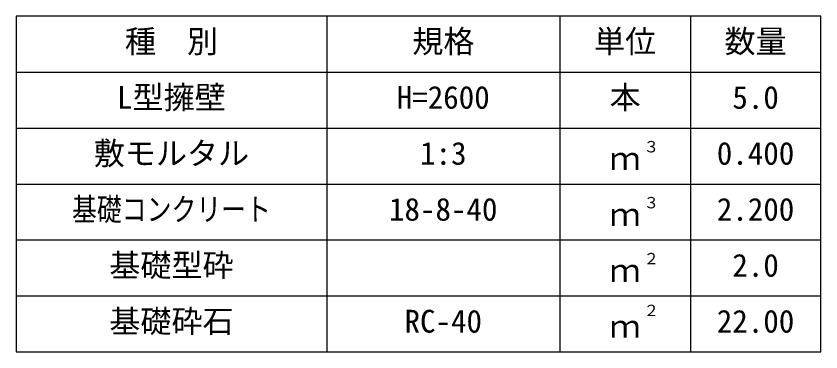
# Model space of a CAD drawing. Units: millimetres, scale not verified. Extents: x -67200 to 67200, y -23760 to 23760.
# Drawn here: x 10856 to 13446, y -6391 to -5311 of the extents above; entities that cross this region are included whole.
import ezdxf
from ezdxf.enums import TextEntityAlignment as Align

# ---------------------------------------------------------------- set-up
doc = ezdxf.new("R2010")
doc.units = ezdxf.units.MM
doc.header["$LTSCALE"] = 80
for name, color, linetype, lineweight in [('0-4_HYO', 3, 'Continuous', 25), ('0-5_HYO2', 4, 'Continuous', 25), ('0-8_TXT', 7, 'Continuous', 25)]:
    doc.layers.add(name, color=color, linetype=linetype, lineweight=lineweight)
doc.styles.add('ＭＳ ゴシック', font='')
doc.styles.get('ＭＳ ゴシック').set_extended_font_data('MS Gothic')

msp = doc.modelspace()

# ---------------------------------------------------------------- linework, layer by layer
at = {"layer": '0-4_HYO'}
for p, q in [((11856.39, -5310.62), (11856.39, -6390.62)), ((12606.39, -5310.62), (12606.39, -6390.62)), ((13026.39, -5310.62), (13026.39, -6390.62)), ((10856.39, -5490.62), (13446.39, -5490.62))]:
    msp.add_line(p, q, dxfattribs=at)
msp.add_lwpolyline([(10856.39, -6390.62), (13446.39, -6390.62), (13446.39, -5310.62), (10856.39, -5310.62)], close=True, dxfattribs=at)
at = {"layer": '0-5_HYO2'}
for p, q in [((10856.39, -5670.62), (13446.39, -5670.62)), ((10856.39, -5850.62), (13446.39, -5850.62)), ((10856.39, -6030.62), (13446.39, -6030.62)), ((10856.39, -6210.62), (13446.39, -6210.62))]:
    msp.add_line(p, q, dxfattribs=at)

# ---------------------------------------------------------------- texts
at = {"layer": '0-8_TXT', "style": 'ＭＳ ゴシック'}
for s, height, p in [('種\u3000別', 73.31, (11206.39, -5450.62)), ('規格', 73.31, (12131.39, -5450.62)), ('単位', 73.31, (12716.39, -5450.62)), ('数量', 73.31, (13136.39, -5450.62)), ('L型擁壁', 73.31, (11181.39, -5630.62)), ('H=2600', 73.31, (12081.39, -5630.62)), ('本', 73.31, (12766.39, -5630.62)), ('5.0', 73.31, (13161.39, -5630.62)), ('敷モルタル', 73.31, (11106.39, -5810.62)), ('1:3', 73.31, (12156.39, -5810.62)), ('３', 36.66, (12875.62, -5760)), ('0.400', 73.31, (13111.39, -5810.62)), ('ｍ', 73.31, (12766.39, -5827.28)), ('18-8-40', 73.31, (12056.39, -5990.62)), ('３', 36.66, (12875.62, -5940)), ('2.200', 73.31, (13111.39, -5990.62)), ('ｍ', 73.31, (12766.39, -6007.28)), ('基礎型砕', 73.31, (11156.39, -6170.62)), ('２', 36.66, (12875.62, -6120)), ('2.0', 73.31, (13161.39, -6170.62)), ('ｍ', 73.31, (12766.39, -6187.28)), ('２', 36.66, (12875.62, -6286.67)), ('基礎砕石', 73.31, (11156.39, -6350.62)), ('RC-40', 73.31, (12106.39, -6350.62)), ('22.00', 73.31, (13111.39, -6350.62)), ('ｍ', 73.31, (12766.39, -6367.28))]:
    msp.add_text(s, height=height, dxfattribs=at).set_placement(p, align=Align.BOTTOM_LEFT)
at = {"layer": '0-8_TXT', "style": 'ＭＳ ゴシック', "width": 0.8}
msp.add_text('基礎コンクリート', height=73.31, dxfattribs=at).set_placement((11036.39, -5990.62), align=Align.BOTTOM_LEFT)

doc.saveas('drawing.dxf')
